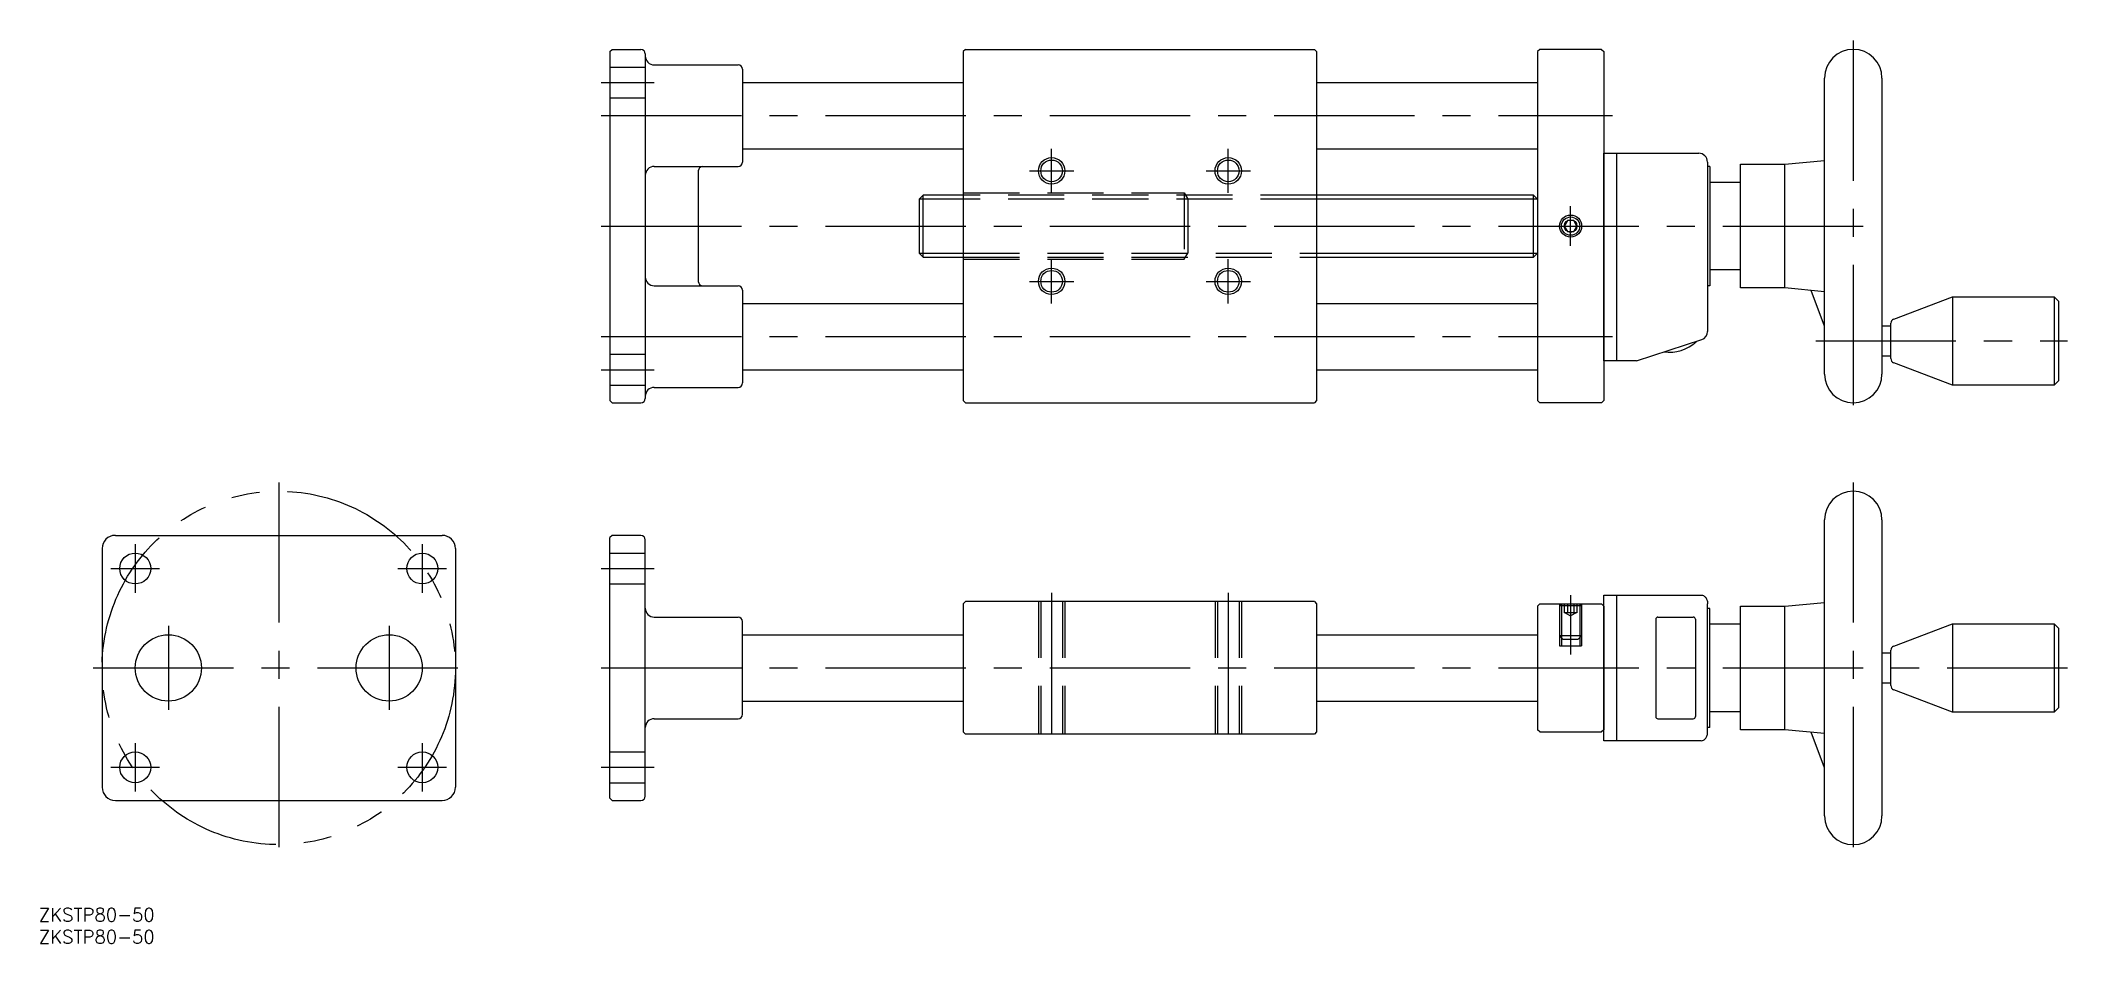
# Model space of a CAD drawing. Extents: x -54 to 405, y -62 to 142.
import ezdxf

# ---------------------------------------------------------------- set-up
doc = ezdxf.new("R2010")
doc.units = 0
for name, pattern in [('CENTER', [50.8, 31.75, -6.35, 6.35, -6.35]), ('DASHED', [19.05, 12.7, -6.35]), ('PHANTOM', [63.5, 31.75, -6.35, 6.35, -6.35, 6.35, -6.35])]:
    doc.linetypes.add(name, pattern=pattern)
doc.layers.get('0').update_dxf_attribs({"linetype": 'CONTINUOUS'})
doc.layers.add('CENTER', color=1, linetype='CENTER')
doc.styles.get("Standard").update_dxf_attribs({"font": 'txt.shx', "height": 3, "bigfont": 'bigfont.shx'})

msp = doc.modelspace()

# ---------------------------------------------------------------- linework, layer by layer
at = {"color": 7, "linetype": 'CONTINUOUS'}
for p, q in [((75, 139.5), (75.5, 140)), ((75, 139.5), (75, 60.5)), ((75.5, 140), (82, 140)), ((83, 139), (83, 61)), ((155.5, 140), (155, 139.5)), ((155, 139.5), (155, 60.5)), ((155.5, 140), (234.5, 140)), ((235, 139.5), (234.5, 140)), ((235, 139.5), (235, 60.5)), ((285.5, 140), (285, 139.5)), ((285, 139.5), (285, 60.5)), ((299.5, 140), (285.5, 140)), ((299.5, 140), (300, 139.5)), ((300, 139.5), (300, 60.5)), ((85, 136.5), (104, 136.5)), ((105, 135.5), (105, 114.5)), ((350, 66.5), (350, 133.5)), ((363, 133.5), (363, 66.5)), ((105, 132.5), (155, 132.5)), ((235, 132.5), (285, 132.5)), ((105, 117.5), (155, 117.5)), ((235, 117.5), (285, 117.5)), ((300, 69.5), (300, 116.5)), ((300, 116.5), (321.5, 116.5)), ((303, 69.5), (303, 116.5)), ((341, 114), (350, 114.84)), ((85, 113.5), (104, 113.5)), ((95, 112.5), (95, 87.5)), ((323.5, 114.5), (323.5, 76.18)), ((324, 113.5), (323.5, 113.5)), ((324, 113.5), (324, 86.5)), ((331, 114), (341, 114)), ((331, 86), (331, 114)), ((341, 86), (341, 114)), ((145, 106.1), (145.9, 107)), ((145, 106.1), (145, 93.9)), ((145.9, 93), (145.9, 107)), ((155, 107), (145.9, 107)), ((284.1, 107), (235, 107)), ((285, 106.1), (284.1, 107)), ((284.1, 93), (284.1, 107)), ((331, 109.9), (324, 109.9)), ((291.78, 101.25), (291.06, 100)), ((293.22, 101.25), (291.78, 101.25)), ((293.94, 100), (293.22, 101.25)), ((291.06, 100), (291.78, 98.75)), ((291.78, 98.75), (293.22, 98.75)), ((293.22, 98.75), (293.94, 100)), ((145, 93.9), (145.9, 93)), ((145.9, 93), (155, 93)), ((235, 93), (284.1, 93)), ((285, 93.9), (284.1, 93)), ((331, 90.1), (324, 90.1)), ((85, 86.5), (104, 86.5)), ((105, 85.5), (105, 64.5)), ((324, 86.5), (323.5, 86.5)), ((341, 86), (331, 86)), ((350, 85.16), (341, 86)), ((350, 77.39), (346.99, 85.44)), ((365.65, 78.94), (379, 84)), ((379, 84), (402, 84)), ((379, 84), (379, 64)), ((402, 84), (402, 64)), ((402, 84), (403, 83)), ((403, 83), (403, 65)), ((105, 82.5), (155, 82.5)), ((235, 82.5), (285, 82.5)), ((307.42, 69.5), (322.18, 74.3)), ((363, 77.44), (365, 77.44)), ((365, 70), (365, 78)), ((307.42, 69.5), (300, 69.5)), ((365, 70.56), (363, 70.56)), ((379, 64), (365.65, 69.06)), ((105, 67.5), (155, 67.5)), ((235, 67.5), (285, 67.5)), ((403, 65), (402, 64)), ((75.5, 60), (75, 60.5)), ((75.5, 60), (82, 60)), ((85, 63.5), (104, 63.5)), ((155, 60.5), (155.5, 60)), ((155.5, 60), (234.5, 60)), ((235, 60.5), (234.5, 60)), ((285.5, 60), (285, 60.5)), ((299.5, 60), (285.5, 60)), ((299.5, 60), (300, 60.5)), ((402, 64), (379, 64)), ((350, -33.5), (350, 33.5)), ((363, 33.5), (363, -33.5)), ((-37, 30), (37, 30)), ((75.5, 30), (75, 29.5)), ((75, -29.5), (75, 29.5)), ((82, 30), (75.5, 30)), ((83, -29), (83, 29)), ((-40, 27), (-40, -27)), ((40, 27), (40, -27)), ((155, 14.5), (155.5, 15)), ((155, 14.5), (155, -14.5)), ((234.5, 15), (155.5, 15)), ((234.5, 15), (235, 14.5)), ((235, 14.5), (235, -14.5)), ((285, 14), (285.5, 14.5)), ((285, 14), (285, -14)), ((285.5, 14.5), (299.5, 14.5)), ((299.5, 14.5), (300, 14)), ((300, 16.5), (322.1, 16.5)), ((300, -16.5), (300, 16.5)), ((300, 14), (300, -14)), ((303, -16.5), (303, 16.5)), ((323.5, -14.5), (323.5, 14.5)), ((331, -14), (331, 14)), ((331, 14), (341, 14)), ((341, 14), (350, 14.84)), ((341, -14), (341, 14)), ((85, 11.5), (104, 11.5)), ((105, -10.5), (105, 10.5)), ((311.78, 11), (311.78, -11)), ((312.28, 11.5), (320.28, 11.5)), ((320.78, 11), (320.78, -11)), ((324, 13.48), (323.5, 13.48)), ((324, -13.52), (324, 13.48)), ((331, 9.88), (324, 9.88)), ((365.65, 4.94), (379, 10)), ((379, 10), (402, 10)), ((379, 10), (379, -10)), ((402, 10), (402, -10)), ((402, 10), (403, 9)), ((105, 7.5), (155, 7.5)), ((235, 7.5), (285, 7.5)), ((403, 9), (403, -9)), ((363, 3.44), (365, 3.44)), ((365, -4), (365, 4)), ((365, -3.44), (363, -3.44)), ((105, -7.5), (155, -7.5)), ((235, -7.5), (285, -7.5)), ((379, -10), (365.65, -4.94)), ((403, -9), (402, -10)), ((85, -11.5), (104, -11.5)), ((312.28, -11.5), (320.28, -11.5)), ((324, -13.52), (323.5, -13.52)), ((331, -9.92), (324, -9.92)), ((402, -10), (379, -10)), ((155, -14.5), (155.5, -15)), ((234.5, -15), (155.5, -15)), ((235, -14.5), (234.5, -15)), ((285.5, -14.5), (285, -14)), ((285.5, -14.5), (299.5, -14.5)), ((300, -14), (299.5, -14.5)), ((322.1, -16.5), (300, -16.5)), ((341, -14), (331, -14)), ((350, -14.84), (341, -14)), ((350, -22.61), (346.99, -14.56)), ((-37, -30), (37, -30)), ((75.5, -30), (75, -29.5)), ((75.5, -30), (82, -30))]:
    msp.add_line(p, q, dxfattribs=at)
at = {"color": 3, "linetype": 'DASHED'}
for p, q in [((75, 136), (83, 136)), ((75, 129), (83, 129)), ((155, 107.5), (205, 107.5)), ((235, 107), (155, 107)), ((235, 106.1), (155, 106.1)), ((205, 107.5), (205, 92.5)), ((205, 107.5), (205.81, 106.1)), ((205.81, 106.1), (205.81, 93.9)), ((155, 93.9), (235, 93.9)), ((155, 93), (235, 93)), ((155, 92.5), (205, 92.5)), ((205, 92.5), (205.81, 93.9)), ((75, 71), (83, 71)), ((75, 64), (83, 64)), ((75, 26), (83, 26)), ((75, 19), (83, 19)), ((172, 15), (172, -15)), ((172.54, 15), (172.54, -15)), ((177.46, 15), (177.46, -15)), ((178, 15), (178, -15)), ((212, 15), (212, -15)), ((212.54, 15), (212.54, -15)), ((217.46, 15), (217.46, -15)), ((218, 15), (218, -15)), ((290, 14.5), (290, 5)), ((290.43, 14.5), (290, 14.07)), ((295, 14.07), (290, 14.07)), ((290.43, 14.5), (290.43, 5)), ((291.06, 14.5), (291.06, 12.5)), ((291.78, 14.5), (291.78, 12.5)), ((293.22, 14.5), (293.22, 12.5)), ((293.94, 14.5), (293.94, 12.5)), ((294.57, 14.5), (294.57, 5)), ((295, 14.07), (294.57, 14.5)), ((295, 14.5), (295, 5)), ((293.94, 12.5), (291.06, 12.5)), ((291.25, 12.5), (292.5, 11.78)), ((293.75, 12.5), (292.5, 11.78)), ((295, 7.25), (290, 7.25)), ((290, 7.25), (290.75, 6.5)), ((290, 5), (295, 5)), ((290.75, 6.5), (294.25, 6.5)), ((295, 7.25), (294.25, 6.5)), ((75, -19), (83, -19)), ((75, -26), (83, -26))]:
    msp.add_line(p, q, dxfattribs=at)
at = {"color": 3, "linetype": 'CONTINUOUS'}
for p, q in [((155, 106.1), (145, 106.1)), ((285, 106.1), (235, 106.1)), ((145, 93.9), (155, 93.9)), ((235, 93.9), (285, 93.9))]:
    msp.add_line(p, q, dxfattribs=at)
at = {"color": 7, "linetype": 'CONTINUOUS'}
for points in [[(322.1, 16.5, -0.134347), (322.61, 16.36, -0.106839), (323.09, 15.91, -0.082329), (323.42, 15.23, -0.085966), (323.5, 14.5, -0.07069)], [(322.1, -16.5, 0.134347), (322.61, -16.36, 0.106839), (323.09, -15.91, 0.082329), (323.42, -15.23, 0.085966), (323.5, -14.5, 0.07069)]]:
    msp.add_lwpolyline(points, format="xyb", dxfattribs=at)
at = {"color": 3, "linetype": 'CONTINUOUS'}
for centre, radius in [((175, 112.5), 3), ((215, 112.5), 3), ((292.5, 100), 2.07), ((175, 87.5), 3), ((215, 87.5), 3)]:
    msp.add_circle(centre, radius, dxfattribs=at)
at = {"color": 7, "linetype": 'CONTINUOUS'}
for centre, radius in [((175, 112.5), 2.46), ((215, 112.5), 2.46), ((292.5, 100), 2.5), ((292.5, 100), 1.44), ((175, 87.5), 2.46), ((215, 87.5), 2.46), ((-32.5, 22.5), 3.5), ((32.5, 22.5), 3.5), ((-25, 0), 7.5), ((25, 0), 7.5), ((-32.5, -22.5), 3.5), ((32.5, -22.5), 3.5)]:
    msp.add_circle(centre, radius, dxfattribs=at)
at = {"color": 3, "linetype": 'PHANTOM'}
msp.add_circle((0, 0), 40, dxfattribs=at)
at = {"color": 7, "linetype": 'CONTINUOUS'}
for centre, radius, start, end in [((82, 139), 1, 0, 90), ((85, 138.5), 2, 180, 270), ((356.5, 133.5), 6.5, 0, 180), ((104, 135.5), 1, 0, 90), ((321.5, 114.5), 2, 0, 90), ((85, 111.5), 2, 90, 180), ((96, 112.5), 1, 90, 180), ((104, 114.5), 1, 270, 0), ((85, 88.5), 2, 180, 270), ((96, 87.5), 1, 180, 270), ((104, 85.5), 1, 0, 90), ((366, 78), 1, 110.7702, 180), ((314.78, 80.54), 9.1, 262.6918, 312.6199), ((321.5, 76.18), 2, 290, 0), ((366, 70), 1, 180, 249.2298), ((104, 64.5), 1, 270, 0), ((356.5, 66.5), 6.5, 180, 0), ((82, 61), 1, 270, 0), ((85, 61.5), 2, 90, 180), ((356.5, 33.5), 6.5, 0, 180), ((-37, 27), 3, 90, 180), ((37, 27), 3, 0, 90), ((82, 29), 1, 0, 90), ((85, 13.5), 2, 180, 270), ((104, 10.5), 1, 0, 90), ((312.28, 11), 0.5, 90, 180), ((320.28, 11), 0.5, 0, 90), ((366, 4), 1, 110.7702, 180), ((366, -4), 1, 180, 249.2298), ((85, -13.5), 2, 90, 180), ((104, -10.5), 1, 270, 0), ((312.28, -11), 0.5, 180, 270), ((320.28, -11), 0.5, 270, 0), ((-37, -27), 3, 180, 270), ((37, -27), 3, 270, 0), ((82, -29), 1, 270, 0), ((356.5, -33.5), 6.5, 180, 0)]:
    msp.add_arc(centre, radius, start, end, dxfattribs=at)
at = {"layer": 'CENTER', "color": 1, "linetype": 'CENTER'}
for p, q in [((356.5, 142), (356.5, 58)), ((73, 132.5), (85, 132.5)), ((73, 125), (302, 125)), ((175, 107.5), (175, 117.5)), ((215, 107.5), (215, 117.5)), ((170, 112.5), (180, 112.5)), ((210, 112.5), (220, 112.5)), ((292.5, 95.5), (292.5, 104.5)), ((73, 100), (365, 100)), ((175, 82.5), (175, 92.5)), ((215, 82.5), (215, 92.5)), ((170, 87.5), (180, 87.5)), ((210, 87.5), (220, 87.5)), ((73, 75), (302, 75)), ((348, 74), (405, 74)), ((73, 67.5), (85, 67.5)), ((0, 42), (0, -42)), ((356.5, 42), (356.5, -42)), ((-32.5, 28), (-32.5, 17)), ((32.5, 28), (32.5, 17)), ((-38, 22.5), (-27, 22.5)), ((27, 22.5), (38, 22.5)), ((73, 22.5), (85, 22.5)), ((175, 17), (175, -17)), ((215, 17), (215, -17)), ((292.5, 16.5), (292.5, 3)), ((-25, 9.5), (-25, -9.5)), ((25, 9.5), (25, -9.5)), ((-42, 0), (42, 0)), ((73, 0), (405, 0)), ((-32.5, -17), (-32.5, -28)), ((32.5, -17), (32.5, -28)), ((-38, -22.5), (-27, -22.5)), ((27, -22.5), (38, -22.5)), ((73, -22.5), (85, -22.5))]:
    msp.add_line(p, q, dxfattribs=at)

# ---------------------------------------------------------------- texts
at = {"color": 7, "linetype": 'CONTINUOUS'}
for p in [(-54.32, -57.36), (-54.32, -62.36)]:
    msp.add_text('ZKSTP80-50', height=3, dxfattribs=at).set_placement(p)

doc.saveas('drawing.dxf')
